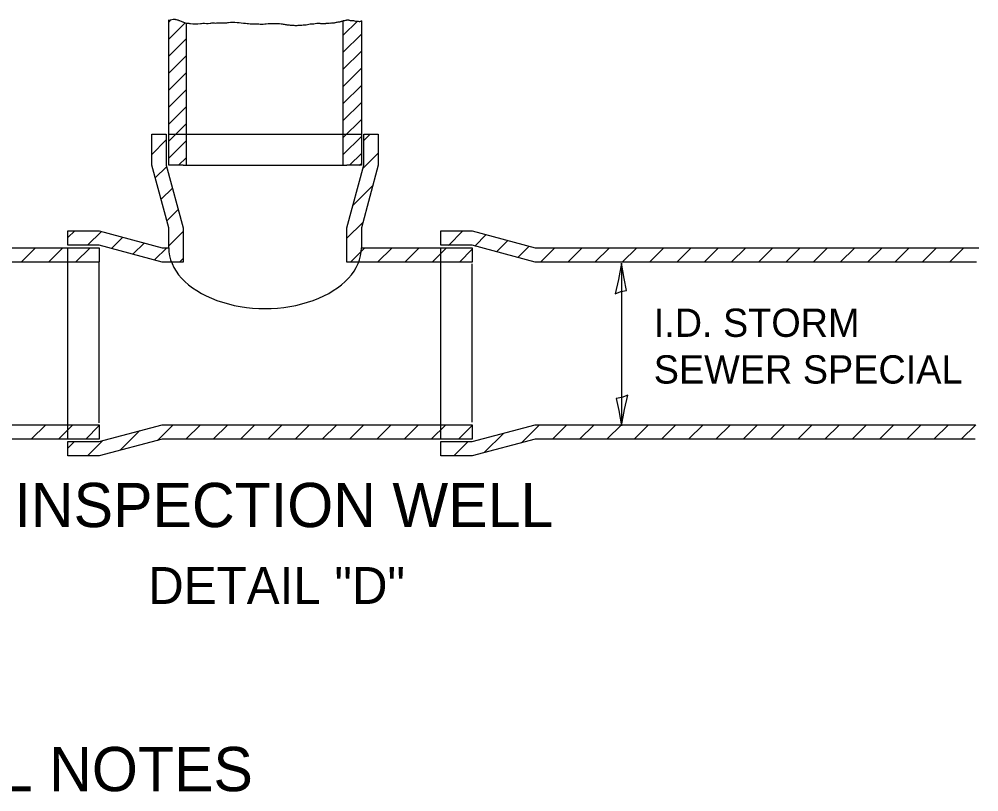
# Model space of a CAD drawing. Extents: x 100768 to 101448, y 100037 to 100477.
# Drawn here: x 101119.1 to 101193.3, y 100236.1 to 100295.8 of the extents above; entities that cross this region are included whole.
import ezdxf

# ---------------------------------------------------------------- set-up
doc = ezdxf.new("R2010")
doc.units = 0
for name, color, linetype in [('Design_PR_Roadway Dimensions', 7, 'Continuous'), ('Design_PR_Roadway Notes', 7, 'Continuous'), ('Drainage_PR_Adjustment Items', 7, 'Continuous'), ('Level 35', 7, 'Continuous'), ('Level 43', 7, 'Continuous'), ('Sheets_General Details', 7, 'Continuous')]:
    doc.layers.add(name, color=color, linetype=linetype)

msp = doc.modelspace()

# ---------------------------------------------------------------- linework, layer by layer
at = {"layer": 'Drainage_PR_Adjustment Items'}
for points in [[(101130.693, 100295.618), (101130.866, 100295.79)], [(101144.191, 100294.592), (101145.281, 100295.673)], [(101130.693, 100294.305), (101131.965, 100295.567)], [(101130.693, 100292.992), (101132.044, 100294.331)], [(101144.191, 100293.28), (101145.594, 100294.671)], [(101130.693, 100291.677), (101132.044, 100293.015)], [(101144.191, 100291.964), (101145.594, 100293.358)], [(101144.191, 100290.645), (101145.594, 100292.04)], [(101130.693, 100290.364), (101132.044, 100291.703)], [(101144.191, 100289.329), (101145.594, 100290.724)], [(101130.693, 100289.048), (101132.044, 100290.388)], [(101130.693, 100287.735), (101132.044, 100289.075)], [(101144.191, 100288.014), (101145.594, 100289.408)], [(101130.693, 100286.423), (101132.044, 100287.762)], [(101144.191, 100286.702), (101145.594, 100288.096)], [(101144.191, 100285.383), (101145.594, 100286.778)], [(101145.779, 100286.473), (101146.26, 100286.951)], [(101129.386, 100285.392), (101130.505, 100286.502)], [(101130.693, 100285.108), (101132.044, 100286.446)], [(101144.676, 100284.548), (101145.594, 100285.462)], [(101145.717, 100284.316), (101146.898, 100285.489)], [(101131.455, 100284.548), (101132.044, 100285.134)], [(101145.457, 100284.548), (101145.594, 100284.686)], [(101129.653, 100283.567), (101130.534, 100284.44)], [(101130.098, 100281.917), (101130.98, 100282.79)], [(101144.946, 100281.463), (101146.475, 100282.978)], [(101130.544, 100280.265), (101131.425, 100281.14)], [(101144.477, 100278.902), (101145.701, 100280.121)], [(101122.905, 100278.963), (101123.422, 100279.473)], [(101124.411, 100278.363), (101125.485, 100279.43)], [(101130.693, 100278.319), (101131.809, 100279.43)], [(101152.315, 100278.36), (101153.43, 100279.473)], [(101126.269, 100278.114), (101127.147, 100278.987)], [(101154.367, 100278.308), (101155.248, 100279.186)], [(101156.029, 100277.865), (101156.911, 100278.744)], [(101119.284, 100277.071), (101120.4, 100278.178)], [(101121.389, 100277.071), (101122.505, 100278.178)], [(101123.497, 100277.071), (101124.613, 100278.178)], [(101127.928, 100277.671), (101128.813, 100278.544)], [(101129.59, 100277.229), (101130.547, 100278.178)], [(101144.738, 100277.071), (101145.854, 100278.178)], [(101146.846, 100277.071), (101147.965, 100278.178)], [(101148.954, 100277.071), (101150.07, 100278.178)], [(101151.059, 100277.071), (101152.178, 100278.178)], [(101153.167, 100277.071), (101154.163, 100278.058)], [(101157.692, 100277.425), (101158.573, 100278.301)], [(101159.443, 100277.071), (101160.558, 100278.178)], [(101161.551, 100277.071), (101162.666, 100278.178)], [(101163.655, 100277.071), (101164.774, 100278.178)], [(101165.763, 100277.071), (101166.882, 100278.178)], [(101167.872, 100277.071), (101168.987, 100278.178)], [(101169.98, 100277.071), (101171.099, 100278.178)], [(101172.088, 100277.071), (101173.203, 100278.178)], [(101174.192, 100277.071), (101175.311, 100278.178)], [(101176.3, 100277.071), (101177.417, 100278.178)], [(101178.408, 100277.071), (101179.528, 100278.178)], [(101180.517, 100277.071), (101181.637, 100278.178)], [(101182.622, 100277.068), (101183.741, 100278.178)], [(101184.73, 100277.071), (101185.849, 100278.178)], [(101186.842, 100277.071), (101187.957, 100278.178)], [(101188.946, 100277.071), (101190.065, 100278.178)], [(101191.054, 100277.071), (101192.173, 100278.178)], [(101131.535, 100277.071), (101131.809, 100277.338)], [(101120.068, 100263.385), (101121.184, 100264.496)], [(101122.173, 100263.385), (101123.292, 100264.496)], [(101129.825, 100263.285), (101131.041, 100264.496)], [(101132.03, 100263.385), (101133.15, 100264.496)], [(101134.138, 100263.385), (101135.255, 100264.496)], [(101136.247, 100263.385), (101137.363, 100264.496)], [(101138.355, 100263.385), (101139.471, 100264.496)], [(101140.46, 100263.385), (101141.579, 100264.496)], [(101142.568, 100263.385), (101143.687, 100264.496)], [(101144.676, 100263.385), (101145.791, 100264.496)], [(101146.784, 100263.385), (101147.903, 100264.496)], [(101148.892, 100263.385), (101150.008, 100264.496)], [(101150.997, 100263.385), (101152.116, 100264.496)], [(101157.972, 100263.107), (101159.374, 100264.496)], [(101160.363, 100263.385), (101161.479, 100264.496)], [(101162.467, 100263.385), (101163.587, 100264.496)], [(101164.579, 100263.385), (101165.698, 100264.498)], [(101166.687, 100263.385), (101167.804, 100264.496)], [(101168.793, 100263.385), (101169.912, 100264.496)], [(101170.897, 100263.385), (101172.016, 100264.496)], [(101173.009, 100263.385), (101174.128, 100264.496)], [(101175.117, 100263.385), (101176.232, 100264.496)], [(101177.222, 100263.385), (101178.341, 100264.496)], [(101179.33, 100263.385), (101180.445, 100264.496)], [(101181.438, 100263.385), (101182.557, 100264.496)], [(101183.546, 100263.385), (101184.661, 100264.496)], [(101185.65, 100263.385), (101186.769, 100264.496)], [(101187.758, 100263.385), (101188.877, 100264.496)], [(101189.867, 100263.385), (101190.986, 100264.496)], [(101191.975, 100263.385), (101193.095, 100264.496)], [(101124.284, 100263.385), (101125.328, 100264.425)], [(101126.945, 100262.523), (101128.471, 100264.039)], [(101153.105, 100263.385), (101154.163, 100264.434)], [(101155.093, 100262.339), (101156.618, 100263.853)], [(101122.905, 100262.696), (101123.412, 100263.201)], [(101124.405, 100262.093), (101125.595, 100263.274)], [(101151.742, 100263.197), (101151.745, 100263.204)], [(101152.738, 100262.093), (101153.857, 100263.204)]]:
    msp.add_lwpolyline(points, dxfattribs=at)
at = {"layer": 'Level 35'}
for p, q in [((101129.386, 100284.548), (101129.386, 100286.951)), ((101129.386, 100286.951), (101130.505, 100286.951)), ((101130.505, 100286.951), (101130.505, 100284.548)), ((101130.693, 100286.951), (101145.594, 100286.951)), ((101145.779, 100286.951), (101146.898, 100286.951)), ((101145.779, 100284.548), (101145.779, 100286.951)), ((101146.898, 100286.951), (101146.898, 100284.548)), ((101130.693, 100279.716), (101129.386, 100284.548)), ((101130.505, 100284.548), (101131.809, 100279.716)), ((101144.477, 100279.716), (101145.779, 100284.548)), ((101146.898, 100284.548), (101145.594, 100279.716)), ((101122.905, 100278.363), (101122.905, 100279.473)), ((101122.905, 100279.473), (101125.328, 100279.473)), ((101125.328, 100279.473), (101130.195, 100278.178)), ((101130.693, 100278.178), (101130.693, 100279.716)), ((101131.809, 100279.716), (101131.809, 100277.071)), ((101144.477, 100277.071), (101144.477, 100279.716)), ((101145.594, 100279.716), (101145.594, 100278.178)), ((101125.328, 100278.363), (101122.905, 100278.363)), ((101122.905, 100263.385), (101122.905, 100278.178)), ((101130.195, 100277.071), (101125.328, 100278.363)), ((101130.195, 100278.178), (101130.693, 100278.178)), ((101145.594, 100278.178), (101154.163, 100278.178)), ((101151.742, 100263.385), (101151.742, 100278.178)), ((101154.163, 100278.178), (101154.163, 100277.071)), ((101131.809, 100277.071), (101130.195, 100277.071)), ((101154.163, 100277.071), (101144.477, 100277.071)), ((101125.328, 100263.201), (101130.195, 100264.496)), ((101130.195, 100264.496), (101154.163, 100264.496)), ((101154.163, 100264.496), (101154.163, 100263.385)), ((101122.905, 100262.093), (101122.905, 100263.201)), ((101122.905, 100263.201), (101125.328, 100263.201)), ((101130.195, 100263.385), (101125.328, 100262.093)), ((101154.163, 100263.385), (101130.195, 100263.385)), ((101125.328, 100262.093), (101122.905, 100262.093))]:
    msp.add_line(p, q, dxfattribs=at)
msp.add_ellipse((101138.142, 100278.176), major_axis=(-7.451, 0), ratio=0.631255, start_param=0, end_param=3.141593, dxfattribs=at)
msp.add_spline([(101130.693, 100295.743), (101130.83, 100295.785), (101131.048, 100295.828), (101131.181, 100295.828), (101131.269, 100295.805), (101131.399, 100295.785), (101131.487, 100295.74), (101131.574, 100295.72), (101131.75, 100295.632), (101131.839, 100295.612), (101131.969, 100295.564), (101132.144, 100295.523), (101132.252, 100295.523), (101132.366, 100295.504), (101133.152, 100295.504), (101133.325, 100295.523), (101133.894, 100295.523), (101134.027, 100295.544), (101134.379, 100295.544), (101134.575, 100295.564), (101135.189, 100295.564), (101135.319, 100295.588), (101135.977, 100295.588), (101136.634, 100295.523), (101137.096, 100295.48), (101137.555, 100295.48), (101137.772, 100295.456), (101137.994, 100295.456), (101138.234, 100295.48), (101139.396, 100295.48), (101139.698, 100295.436), (101139.832, 100295.412), (101140.008, 100295.391), (101140.183, 100295.371), (101140.378, 100295.371), (101140.531, 100295.348), (101140.71, 100295.371), (101140.883, 100295.371), (101141.081, 100295.391), (101141.321, 100295.412), (101141.54, 100295.456), (101141.738, 100295.48), (101141.913, 100295.48), (101142.135, 100295.523), (101142.372, 100295.523), (101142.483, 100295.504), (101142.568, 100295.504), (101142.678, 100295.504), (101142.789, 100295.504), (101142.877, 100295.523), (101143.049, 100295.523), (101143.14, 100295.544), (101143.315, 100295.544), (101143.4, 100295.564), (101143.511, 100295.564), (101143.599, 100295.588), (101143.863, 100295.632), (101143.973, 100295.653), (101144.061, 100295.673), (101144.169, 100295.72), (101144.256, 100295.74), (101144.39, 100295.761), (101144.474, 100295.785), (101144.585, 100295.785), (101144.672, 100295.761), (101144.779, 100295.74), (101144.893, 100295.74), (101145.222, 100295.673), (101145.352, 100295.673), (101145.482, 100295.653), (101145.594, 100295.743)], degree=3, dxfattribs=at)
at = {"layer": 'Level 43'}
msp.add_line((101165.698, 100276.979), (101165.698, 100264.407), dxfattribs=at)
for points in [[(101165.202, 100274.605), (101165.658, 100274.798), (101166.096, 100274.873), (101165.905, 100275.792), (101165.698, 100276.979), (101165.468, 100275.713)], [(101166.195, 100266.781), (101165.739, 100266.588), (101165.301, 100266.513), (101165.492, 100265.595), (101165.698, 100264.407), (101165.929, 100265.674)]]:
    msp.add_lwpolyline(points, close=True, dxfattribs=at)
at = {"layer": 'Sheets_General Details'}
for p, q in [((101130.693, 100284.548), (101130.693, 100295.793)), ((101144.191, 100284.548), (101144.191, 100295.726)), ((101145.594, 100295.717), (101145.594, 100284.548)), ((101132.044, 100295.55), (101132.044, 100284.548)), ((101131.809, 100284.548), (101130.693, 100284.548)), ((101131.809, 100284.548), (101144.477, 100284.548)), ((101145.594, 100284.548), (101144.477, 100284.548)), ((101151.742, 100278.363), (101151.742, 100279.473)), ((101151.742, 100279.473), (101154.163, 100279.473)), ((101154.163, 100279.473), (101159.029, 100278.178)), ((101083.456, 100278.178), (101125.328, 100278.178)), ((101125.328, 100278.178), (101125.328, 100277.071)), ((101154.163, 100278.363), (101151.742, 100278.363)), ((101159.029, 100277.071), (101154.163, 100278.363)), ((101159.029, 100278.178), (101193.332, 100278.178)), ((101125.328, 100277.071), (101083.358, 100277.071)), ((101125.328, 100264.636), (101125.328, 100277)), ((101154.163, 100264.706), (101154.163, 100276.93)), ((101193.15, 100277.071), (101159.029, 100277.071)), ((101083.306, 100264.496), (101125.328, 100264.496)), ((101125.328, 100264.496), (101125.328, 100263.385)), ((101154.163, 100263.201), (101159.029, 100264.496)), ((101159.029, 100264.496), (101193.058, 100264.496)), ((101125.328, 100263.385), (101083.358, 100263.385)), ((101151.742, 100263.201), (101154.163, 100263.201)), ((101151.742, 100262.093), (101151.742, 100263.201)), ((101159.029, 100263.385), (101154.163, 100262.093)), ((101193.058, 100263.385), (101159.029, 100263.385)), ((101154.163, 100262.093), (101151.742, 100262.093))]:
    msp.add_line(p, q, dxfattribs=at)

# ---------------------------------------------------------------- texts
at = {"layer": 'Design_PR_Roadway Dimensions'}
for s, p in [('I.D. STORM', (101168.198, 100271.286)), ('SEWER SPECIAL', (101168.198, 100267.677))]:
    msp.add_text(s, height=2.185, dxfattribs=at).set_placement(p)
at = {"layer": 'Design_PR_Roadway Notes'}
for s, height, p in [('INSPECTION WELL', 3.42, (101118.767, 100256.581)), ('DETAIL "D"', 2.85, (101129.105, 100250.646)), ('GENERAL NOTES', 3.42, (101098.321, 100236.174))]:
    msp.add_text(s, height=height, dxfattribs=at).set_placement(p)

doc.saveas('drawing.dxf')
